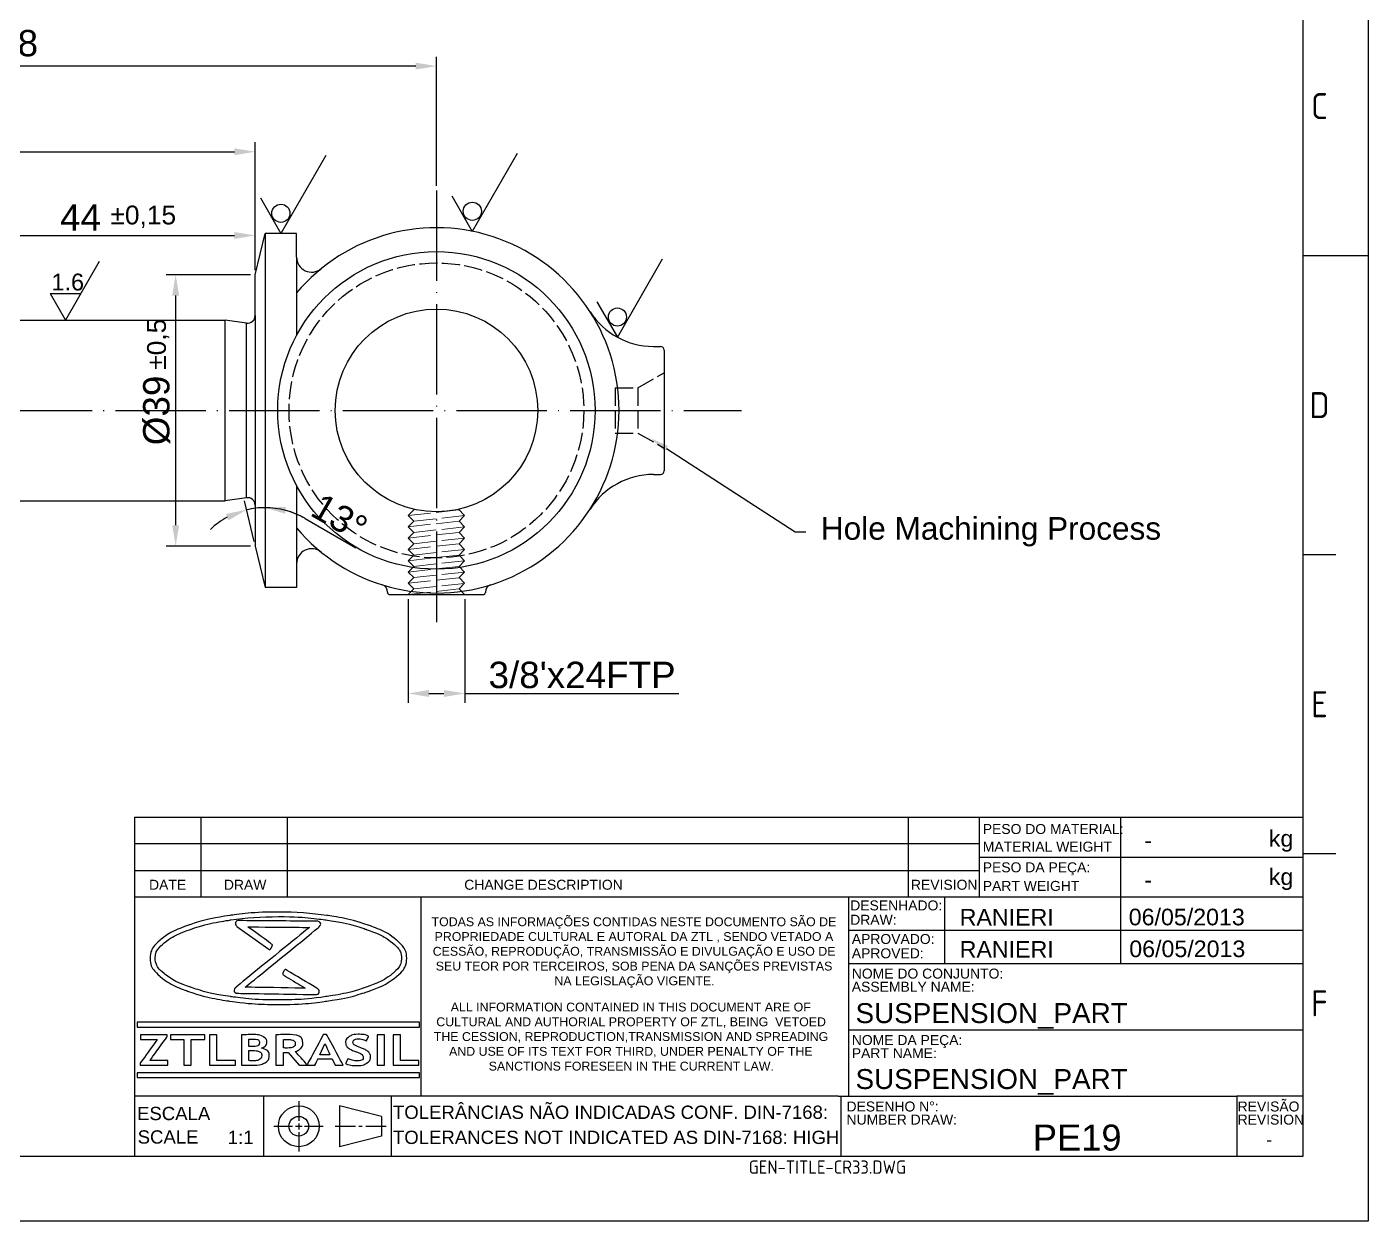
# Model space of a CAD drawing. Header units: millimetres. Extents: x 5222 to 5585, y 1392 to 1648.
# Drawn here: x 5406.8 to 5585, y 1392.2 to 1550.7 of the extents above; entities that cross this region are included whole.
import ezdxf
from ezdxf import colors
from ezdxf.entities.mleader import LeaderData, LeaderLine
from ezdxf.enums import TextEntityAlignment as Align
from ezdxf.math import Vec2, Vec3

# ---------------------------------------------------------------- set-up
doc = ezdxf.new("R2010")
doc.units = ezdxf.units.MM
for name, pattern in [('ACAD_ISO02W100', [15, 12, -3]), ('ACAD_ISO04W100', [30, 24, -3, 0, -3]), ('ACAD_ISO05W100', [33, 24, -3, 0, -3, 0, -3])]:
    doc.linetypes.add(name, pattern=pattern)
for name, color, linetype, lineweight in [('AM_0', 7, 'Continuous', 30), ('AM_4', 1, 'ACAD_ISO04W100', 25), ('AM_5', 1, 'Continuous', 25), ('AM_8', 5, 'ACAD_ISO02W100', 25), ('AM_BOR', 2, 'ACAD_ISO05W100', 35)]:
    doc.layers.add(name, color=color, linetype=linetype, lineweight=lineweight)
doc.layers.add('Camada 1', color=7, linetype='Continuous')
doc.styles.add('ACISOTS', font='isocp.shx', dxfattribs={"height": 1})
doc.styles.get("Standard").update_dxf_attribs({"font": 'arial.ttf'})
doc.dimstyles.new('ISO-25', dxfattribs={"dimtxt": 3.5, "dimasz": 2.75, "dimexe": 1.25, "dimexo": 0.625, "dimtad": 1, "dimtxsty": 'Standard', "dimcen": 2.5, "dimadec": 0, "dimazin": 0, "dimtfac": 1, "dimtmove": 0, "dimatfit": 3, "dimfxl": 1, "dimarcsym": 0})

# ---------------------------------------------------------------- blocks, each defined once
blk = doc.blocks.new('A3 ZTL')
for p, q in [((401.17, 9.78), (401.17, 280.82)), ((19.57, 9.78), (401.17, 9.78))]:
    blk.add_line(p, q)
at = {"layer": 'AM_BOR', "color": 135, "linetype": 'Continuous', "lineweight": 25}
for p, q in [((410.96, 290.61), (410.96, 0)), ((410.96, 0), (0, 0))]:
    blk.add_line(p, q, dxfattribs=at)
at = {"layer": 'AM_BOR', "color": 135, "lineweight": 25}
for p, q in [((401.17, 145.3), (410.96, 145.3)), ((406.07, 100.29), (401.17, 100.29)), ((406.07, 55.28), (401.17, 55.28))]:
    blk.add_line(p, q, dxfattribs=at)
at = {"layer": 'AM_BOR', "color": 135, "lineweight": 25, "style": 'ACISOTS'}
for s, p in [('C', (403.62, 167.81)), ('D', (403.62, 122.8)), ('E', (403.62, 77.79)), ('F', (403.62, 32.78))]:
    blk.add_text(s, height=3.91, dxfattribs=at).set_placement(p, align=Align.MIDDLE)
blk = doc.blocks.new('*D168')
at = {"layer": 'AM_5', "color": 0, "lineweight": -2, "ltscale": 0.25, "transparency": 16777216}
for p, q in [((5390.72, 1523.62), (5390.72, 1524.25)), ((5437.12, 1518.4), (5437.12, 1524.25)), ((5393.47, 1523), (5434.37, 1523))]:
    blk.add_line(p, q, dxfattribs=at)
at = {"layer": 'AM_5', "color": 0, "ltscale": 0.25, "transparency": 16777216}
for points in [[(5393.47, 1523.45), (5393.47, 1522.54), (5390.72, 1523)], [(5434.37, 1523.45), (5434.37, 1522.54), (5437.12, 1523)]]:
    blk.add_solid(points, dxfattribs=at)
at = {"layer": 'Defpoints', "color": 0, "ltscale": 0.25, "transparency": 16777216}
for p in [(5390.72, 1523), (5437.12, 1523), (5437.12, 1517.77)]:
    blk.add_point(p, dxfattribs=at)
at = {"layer": 'AM_5', "color": 0, "ltscale": 0.25, "transparency": 16777216, "insert": (5413.92, 1525.37), "char_height": 3.5, "attachment_point": 5}
blk.add_mtext('44', dxfattribs=at)
blk = doc.blocks.new('*D169')
at = {"layer": 'AM_5', "color": 0, "lineweight": -2, "ltscale": 0.25, "transparency": 16777216}
for p, q in [((5340.42, 1523.62), (5340.42, 1535.36)), ((5343.17, 1534.11), (5434.37, 1534.11)), ((5437.12, 1523.62), (5437.12, 1535.36))]:
    blk.add_line(p, q, dxfattribs=at)
at = {"layer": 'AM_5', "color": 0, "ltscale": 0.25, "transparency": 16777216}
for points in [[(5343.17, 1534.57), (5343.17, 1533.65), (5340.42, 1534.11)], [(5434.37, 1534.57), (5434.37, 1533.65), (5437.12, 1534.11)]]:
    blk.add_solid(points, dxfattribs=at)
at = {"layer": 'Defpoints', "color": 0, "ltscale": 0.25, "transparency": 16777216}
for p in [(5437.12, 1534.11), (5340.42, 1523), (5437.12, 1523)]:
    blk.add_point(p, dxfattribs=at)
at = {"layer": 'AM_5', "color": 0, "ltscale": 0.25, "transparency": 16777216, "insert": (5388.77, 1537.03), "char_height": 3.5, "attachment_point": 5}
blk.add_mtext('(96,5)', dxfattribs=at)
blk = doc.blocks.new('*D170')
at = {"layer": 'AM_5', "color": 0, "lineweight": -2, "ltscale": 0.25, "transparency": 16777216}
for p, q in [((5436.5, 1517.77), (5425.31, 1517.77)), ((5426.56, 1515.02), (5426.56, 1484.52)), ((5436.5, 1481.77), (5425.31, 1481.77))]:
    blk.add_line(p, q, dxfattribs=at)
at = {"layer": 'AM_5', "color": 0, "ltscale": 0.25, "transparency": 16777216}
for points in [[(5426.1, 1515.02), (5427.02, 1515.02), (5426.56, 1517.77)], [(5426.1, 1484.52), (5427.02, 1484.52), (5426.56, 1481.77)]]:
    blk.add_solid(points, dxfattribs=at)
at = {"layer": 'Defpoints', "color": 0, "ltscale": 0.25, "transparency": 16777216}
for p in [(5437.12, 1517.77), (5426.56, 1481.77), (5437.12, 1481.77)]:
    blk.add_point(p, dxfattribs=at)
at = {"layer": 'AM_5', "color": 0, "ltscale": 0.25, "transparency": 16777216, "insert": (5424.05, 1499.77), "char_height": 3.5, "attachment_point": 5, "rotation": 90}
blk.add_mtext('%%c39', dxfattribs=at)
blk = doc.blocks.new('*D175')
at = {"layer": 'AM_5', "color": 0, "lineweight": -2, "ltscale": 0.25, "transparency": 16777216}
for p, q in [((5457.45, 1474.7), (5457.45, 1460.95)), ((5464.95, 1474.7), (5464.95, 1460.95)), ((5460.2, 1462.2), (5462.2, 1462.2)), ((5464.95, 1462.2), (5493.38, 1462.2))]:
    blk.add_line(p, q, dxfattribs=at)
at = {"layer": 'AM_5', "color": 0, "ltscale": 0.25, "transparency": 16777216}
for points in [[(5460.2, 1462.66), (5460.2, 1461.74), (5457.45, 1462.2)], [(5462.2, 1462.66), (5462.2, 1461.74), (5464.95, 1462.2)]]:
    blk.add_solid(points, dxfattribs=at)
at = {"layer": 'Defpoints', "color": 0, "ltscale": 0.25, "transparency": 16777216}
for p in [(5457.45, 1475.32), (5464.95, 1475.32), (5464.95, 1462.2)]:
    blk.add_point(p, dxfattribs=at)
at = {"layer": 'AM_5', "color": 0, "ltscale": 0.25, "transparency": 16777216, "insert": (5480.54, 1464.64), "char_height": 3.5, "attachment_point": 5}
blk.add_mtext("3/8'x24FTP", dxfattribs=at)
blk = doc.blocks.new('*D176')
at = {"layer": 'AM_5', "color": 0, "lineweight": -2, "ltscale": 0.25, "transparency": 16777216}
for p, q in [((5436.98, 1482.38), (5435.69, 1487.79)), ((5443.74, 1485.44), (5450.48, 1481.53))]:
    blk.add_line(p, q, dxfattribs=at)
for start, end in [(90, 103.4), (59.9083, 90), (60.1687, 75.0844), (118.3156, 133.2313)]:
    blk.add_arc((5438.43, 1476.27), 10.59, start, end, dxfattribs=at)
at = {"layer": 'AM_5', "color": 0, "ltscale": 0.25, "transparency": 16777216}
for points in [[(5433.24, 1486.03), (5433.57, 1485.17), (5435.98, 1486.58)], [(5441.1, 1486.05), (5441.22, 1486.96), (5438.43, 1486.87)]]:
    blk.add_solid(points, dxfattribs=at)
at = {"layer": 'Defpoints', "color": 0, "ltscale": 0.25, "transparency": 16777216}
for p in [(5438.43, 1523.27), (5436.79, 1486.74), (5437.12, 1481.77), (5438.43, 1476.27), (5438.43, 1476.27)]:
    blk.add_point(p, dxfattribs=at)
at = {"layer": 'AM_5', "color": 0, "ltscale": 0.25, "transparency": 16777216, "insert": (5448.32, 1485.57), "char_height": 3.5, "attachment_point": 5, "rotation": 329.9083}
blk.add_mtext('13°', dxfattribs=at)
blk = doc.blocks.new('*D180')
at = {"layer": 'AM_5', "color": 0, "lineweight": -2, "ltscale": 0.25, "transparency": 16777216}
for p, q in [((5340.42, 1534.74), (5340.42, 1546.72)), ((5461.2, 1529.6), (5461.2, 1546.72)), ((5458.45, 1545.47), (5343.17, 1545.47))]:
    blk.add_line(p, q, dxfattribs=at)
at = {"layer": 'AM_5', "color": 0, "ltscale": 0.25, "transparency": 16777216}
for points in [[(5343.17, 1545.93), (5343.17, 1545.02), (5340.42, 1545.47)], [(5458.45, 1545.93), (5458.45, 1545.02), (5461.2, 1545.47)]]:
    blk.add_solid(points, dxfattribs=at)
at = {"layer": 'Defpoints', "color": 0, "ltscale": 0.25, "transparency": 16777216}
for p in [(5340.42, 1545.47), (5340.42, 1534.11), (5461.2, 1528.98)]:
    blk.add_point(p, dxfattribs=at)
at = {"layer": 'AM_5', "color": 0, "ltscale": 0.25, "transparency": 16777216, "insert": (5400.81, 1548.2), "char_height": 3.5, "attachment_point": 5}
blk.add_mtext('120,78', dxfattribs=at)

msp = doc.modelspace()

# ---------------------------------------------------------------- linework, layer by layer
at = {"linetype": 'Continuous'}
msp.add_line((5421.072, 1445.771), (5576.32, 1445.771), dxfattribs=at)
at = {"layer": 'AM_0', "ltscale": 5}
for p, q in [((5437.12, 1517.772), (5438.431, 1523.272)), ((5438.431, 1523.272), (5438.431, 1476.272)), ((5442.62, 1523.272), (5438.431, 1523.272)), ((5442.62, 1520.127), (5442.62, 1523.272)), ((5442.62, 1520.127), (5442.62, 1509.728)), ((5437.12, 1512.354), (5437.12, 1517.772)), ((5390.72, 1511.772), (5433.12, 1511.772)), ((5433.12, 1487.772), (5433.12, 1511.772)), ((5435.979, 1511.364), (5433.12, 1511.772)), ((5435.979, 1488.181), (5435.979, 1511.364)), ((5437.12, 1512.354), (5437.12, 1487.191)), ((5490.019, 1508.272), (5490.945, 1508.272)), ((5491.445, 1507.772), (5491.445, 1491.772)), ((5490.019, 1491.272), (5490.945, 1491.272)), ((5442.62, 1489.816), (5442.62, 1479.417)), ((5390.72, 1487.772), (5433.12, 1487.772)), ((5435.979, 1488.181), (5433.12, 1487.772)), ((5437.12, 1487.191), (5437.12, 1481.772)), ((5437.12, 1481.772), (5438.431, 1476.272)), ((5442.62, 1479.417), (5442.62, 1476.272)), ((5442.62, 1476.272), (5438.431, 1476.272)), ((5454.695, 1475.662), (5454.695, 1475.622)), ((5454.995, 1475.322), (5467.395, 1475.322)), ((5467.695, 1475.662), (5467.695, 1475.622))]:
    msp.add_line(p, q, dxfattribs=at)
for radius in [21.075, 13.45]:
    msp.add_circle((5461.195, 1499.772), radius, dxfattribs=at)
for centre, radius, start, end in [((5461.195, 1499.772), 24.25, 220.0058, 139.9942), ((5444.62, 1520.127), 2, 180, 309.1556), ((5490.019, 1518.272), 10, 212.69358, 270), ((5436.12, 1512.354), 1, 261.8699, 0), ((5490.945, 1507.772), 0.5, 0, 90), ((5490.019, 1481.272), 10, 90, 147.30642), ((5490.945, 1491.772), 0.5, 270, 0), ((5436.12, 1487.191), 1, 0, 98.1301), ((5444.62, 1479.417), 2, 50.8444, 180), ((5453.695, 1475.662), 1, 0, 72.72071), ((5454.995, 1475.622), 0.3, 180, 270), ((5467.395, 1475.622), 0.3, 270, 0), ((5468.695, 1475.662), 1, 107.27929, 180)]:
    msp.add_arc(centre, radius, start, end, dxfattribs=at)
at = {"layer": 'AM_4', "ltscale": 0.5}
for p, q in [((5461.195, 1528.979), (5461.195, 1470.565)), ((5327.95, 1499.772), (5501.718, 1499.772))]:
    msp.add_line(p, q, dxfattribs=at)
at = {"layer": 'AM_5'}
for p, q in [((5446.501, 1533.622), (5440.526, 1523.272)), ((5471.931, 1533.893), (5465.956, 1523.543)), ((5437.809, 1527.977), (5440.526, 1523.272)), ((5463.24, 1528.248), (5465.956, 1523.543)), ((5491.2, 1519.847), (5485.224, 1509.497)), ((5416.402, 1519.535), (5411.92, 1511.772)), ((5409.883, 1515.301), (5413.958, 1515.301)), ((5409.883, 1515.301), (5411.92, 1511.772)), ((5482.508, 1514.201), (5485.224, 1509.497))]:
    msp.add_line(p, q, dxfattribs=at)
for centre in [(5440.536, 1525.938), (5465.966, 1526.209), (5485.235, 1512.163)]:
    msp.add_circle(centre, 1.205, dxfattribs=at)
at = {"layer": 'AM_8', "ltscale": 0.2}
for p, q in [((5487.945, 1502.772), (5491.445, 1504.772)), ((5484.945, 1502.772), (5487.945, 1502.772)), ((5484.945, 1502.772), (5484.945, 1496.772)), ((5487.945, 1502.772), (5487.945, 1496.772)), ((5484.945, 1496.772), (5487.945, 1496.772)), ((5487.945, 1496.772), (5491.445, 1494.772))]:
    msp.add_line(p, q, dxfattribs=at)
at = {"layer": 'AM_8', "lineweight": 18, "ltscale": 0.25}
for p, q in [((5457.445, 1485.822), (5458.268, 1486.645)), ((5457.445, 1485.822), (5464.195, 1486.572)), ((5464.945, 1485.822), (5464.123, 1486.645)), ((5458.195, 1485.072), (5457.445, 1485.822)), ((5457.445, 1484.322), (5458.195, 1485.072)), ((5457.445, 1484.322), (5464.195, 1485.072)), ((5458.195, 1483.572), (5457.445, 1484.322)), ((5458.195, 1485.072), (5464.945, 1485.822)), ((5458.195, 1483.572), (5464.945, 1484.322)), ((5464.195, 1485.072), (5464.945, 1485.822)), ((5464.945, 1484.322), (5464.195, 1485.072)), ((5464.195, 1483.572), (5464.945, 1484.322)), ((5457.445, 1482.822), (5458.195, 1483.572)), ((5457.445, 1482.822), (5464.195, 1483.572)), ((5458.195, 1482.072), (5457.445, 1482.822)), ((5458.195, 1482.072), (5464.945, 1482.822)), ((5464.945, 1482.822), (5464.195, 1483.572)), ((5464.195, 1482.072), (5464.945, 1482.822)), ((5457.445, 1481.322), (5458.195, 1482.072)), ((5457.445, 1481.322), (5464.195, 1482.072)), ((5458.195, 1480.572), (5457.445, 1481.322)), ((5457.445, 1479.822), (5458.195, 1480.572)), ((5457.445, 1479.822), (5464.195, 1480.572)), ((5458.195, 1480.572), (5464.945, 1481.322)), ((5464.945, 1481.322), (5464.195, 1482.072)), ((5464.195, 1480.572), (5464.945, 1481.322)), ((5464.945, 1479.822), (5464.195, 1480.572)), ((5458.195, 1479.072), (5457.445, 1479.822)), ((5457.445, 1478.322), (5458.195, 1479.072)), ((5457.445, 1478.322), (5464.195, 1479.072)), ((5458.195, 1479.072), (5464.945, 1479.822)), ((5464.195, 1479.072), (5464.945, 1479.822)), ((5464.945, 1478.322), (5464.195, 1479.072)), ((5458.195, 1477.572), (5457.445, 1478.322)), ((5457.445, 1476.822), (5458.195, 1477.572)), ((5457.445, 1476.822), (5464.195, 1477.572)), ((5458.195, 1477.572), (5464.945, 1478.322)), ((5464.195, 1477.572), (5464.945, 1478.322)), ((5464.945, 1476.822), (5464.195, 1477.572)), ((5458.195, 1476.072), (5457.445, 1476.822)), ((5457.445, 1475.322), (5458.195, 1476.072)), ((5457.445, 1475.322), (5464.195, 1476.072)), ((5458.195, 1476.072), (5464.945, 1476.822)), ((5464.195, 1476.072), (5464.945, 1476.822)), ((5464.945, 1475.322), (5464.195, 1476.072))]:
    msp.add_line(p, q, dxfattribs=at)
at = {"layer": 'AM_8', "color": 0, "linetype": 'Continuous'}
for p, q in [((5421.072, 1445.771), (5421.072, 1400.785)), ((5429.893, 1445.771), (5429.893, 1435.186)), ((5441.36, 1445.771), (5441.36, 1435.186)), ((5523.872, 1445.771), (5523.872, 1435.186)), ((5533.316, 1435.186), (5533.316, 1445.771)), ((5552.062, 1445.771), (5552.062, 1440.479)), ((5576.32, 1400.785), (5576.32, 1445.771)), ((5533.316, 1442.243), (5421.072, 1442.243)), ((5533.316, 1440.479), (5576.32, 1440.479)), ((5552.062, 1440.479), (5552.062, 1435.186)), ((5421.072, 1438.715), (5533.316, 1438.715)), ((5421.072, 1435.186), (5514.574, 1435.186)), ((5459.132, 1435.186), (5459.132, 1408.724)), ((5514.574, 1435.186), (5576.32, 1435.186)), ((5515.92, 1435.186), (5515.92, 1418.427)), ((5528.693, 1435.186), (5528.693, 1426.366)), ((5552.062, 1435.186), (5552.062, 1426.366)), ((5515.92, 1430.776), (5576.32, 1430.776)), ((5515.92, 1426.366), (5576.32, 1426.366)), ((5515.92, 1418.427), (5515.92, 1408.724)), ((5515.92, 1417.545), (5576.32, 1417.545)), ((5421.458, 1411.204), (5450.355, 1411.204)), ((5514.574, 1408.724), (5421.072, 1408.724)), ((5460.203, 1408.724), (5421.072, 1408.724)), ((5438.215, 1408.724), (5438.215, 1400.785)), ((5442.915, 1408.087), (5442.915, 1405.47)), ((5453.881, 1406.063), (5448.332, 1407.47)), ((5448.332, 1407.47), (5448.332, 1402.039)), ((5455.201, 1408.724), (5455.201, 1400.785)), ((5514.574, 1408.724), (5567.499, 1408.724)), ((5514.941, 1400.785), (5514.941, 1408.724)), ((5576.32, 1408.724), (5567.499, 1408.724)), ((5567.499, 1408.724), (5567.499, 1400.785)), ((5453.881, 1406.063), (5453.881, 1403.446)), ((5439.598, 1404.754), (5442.089, 1404.754)), ((5442.466, 1404.754), (5443.343, 1404.754)), ((5442.915, 1405.106), (5442.915, 1404.324)), ((5442.915, 1403.973), (5442.915, 1401.421)), ((5443.68, 1404.754), (5446.154, 1404.754)), ((5447.727, 1404.754), (5450.455, 1404.754)), ((5450.876, 1404.754), (5451.315, 1404.754)), ((5451.823, 1404.754), (5454.525, 1404.754)), ((5453.881, 1403.446), (5448.332, 1402.039)), ((5421.072, 1400.785), (5576.32, 1400.785))]:
    msp.add_line(p, q, dxfattribs=at)
at = {"layer": 'AM_8', "ltscale": 0.2}
msp.add_circle((5461.195, 1499.772), 19.58, dxfattribs=at)
at = {"layer": 'AM_8', "color": 0, "linetype": 'Continuous'}
for radius in [2.715, 1.309]:
    msp.add_circle((5442.915, 1404.754), radius, dxfattribs=at)
at = {"layer": 'Camada 1'}
for points, knots in [([(5440.206, 1433.181), (5442.482, 1433.181), (5444.657, 1433.022), (5446.643, 1432.733), (5446.643, 1432.733), (5448.708, 1432.434), (5450.571, 1431.994), (5452.132, 1431.449), (5452.132, 1431.449), (5453.736, 1430.889), (5455.03, 1430.214), (5455.914, 1429.458), (5455.914, 1429.458), (5456.775, 1428.722), (5457.251, 1427.908), (5457.251, 1427.048), (5457.251, 1427.048), (5457.251, 1426.187), (5456.775, 1425.373), (5455.914, 1424.637), (5455.914, 1424.637), (5455.03, 1423.882), (5453.736, 1423.206), (5452.132, 1422.646), (5452.132, 1422.646), (5450.571, 1422.101), (5448.708, 1421.662), (5446.643, 1421.362), (5446.643, 1421.362), (5444.657, 1421.073), (5442.482, 1420.914), (5440.206, 1420.914), (5440.206, 1420.914), (5437.931, 1420.914), (5435.756, 1421.073), (5433.769, 1421.362), (5433.769, 1421.362), (5431.704, 1421.662), (5429.842, 1422.101), (5428.28, 1422.646), (5428.28, 1422.646), (5426.677, 1423.206), (5425.383, 1423.882), (5424.498, 1424.637), (5424.498, 1424.637), (5423.637, 1425.373), (5423.162, 1426.187), (5423.162, 1427.048), (5423.162, 1427.048), (5423.162, 1427.908), (5423.637, 1428.722), (5424.498, 1429.458), (5424.498, 1429.458), (5425.383, 1430.214), (5426.677, 1430.889), (5428.28, 1431.449), (5428.28, 1431.449), (5429.842, 1431.994), (5431.704, 1432.434), (5433.769, 1432.733), (5433.769, 1432.733), (5435.756, 1433.022), (5437.931, 1433.181), (5440.206, 1433.181)], [0, 0, 0, 0, 0.0588235, 0.0588235, 0.0588235, 0.0882353, 0.1176471, 0.1176471, 0.1176471, 0.1470588, 0.1764706, 0.1764706, 0.1764706, 0.2058824, 0.2352941, 0.2352941, 0.2352941, 0.2647059, 0.2941176, 0.2941176, 0.2941176, 0.3235294, 0.3529412, 0.3529412, 0.3529412, 0.3823529, 0.4117647, 0.4117647, 0.4117647, 0.4411765, 0.4705882, 0.4705882, 0.4705882, 0.5, 0.5294118, 0.5294118, 0.5294118, 0.5588235, 0.5882353, 0.5882353, 0.5882353, 0.6176471, 0.6470588, 0.6470588, 0.6470588, 0.6764706, 0.7058824, 0.7058824, 0.7058824, 0.7352941, 0.7647059, 0.7647059, 0.7647059, 0.7941176, 0.8235294, 0.8235294, 0.8235294, 0.8529412, 0.8823529, 0.8823529, 0.8823529, 0.9411765, 1, 1, 1, 1]), ([(5440.206, 1432.576), (5437.97, 1432.576), (5435.837, 1432.42), (5433.892, 1432.139), (5433.892, 1432.139), (5431.87, 1431.846), (5430.051, 1431.418), (5428.529, 1430.886), (5428.529, 1430.886), (5427.048, 1430.369), (5425.855, 1429.759), (5425.042, 1429.088), (5425.042, 1429.088), (5424.27, 1428.451), (5423.844, 1427.762), (5423.844, 1427.048), (5423.844, 1427.048), (5423.844, 1426.334), (5424.27, 1425.644), (5425.042, 1425.007), (5425.042, 1425.007), (5425.855, 1424.336), (5427.048, 1423.726), (5428.529, 1423.209), (5428.529, 1423.209), (5430.051, 1422.678), (5431.87, 1422.249), (5433.892, 1421.956), (5433.892, 1421.956), (5435.837, 1421.675), (5437.97, 1421.519), (5440.206, 1421.519), (5440.206, 1421.519), (5442.442, 1421.519), (5444.575, 1421.675), (5446.521, 1421.956), (5446.521, 1421.956), (5448.542, 1422.249), (5450.362, 1422.678), (5451.884, 1423.209), (5451.884, 1423.209), (5453.365, 1423.726), (5454.558, 1424.336), (5455.371, 1425.007), (5455.371, 1425.007), (5456.142, 1425.644), (5456.569, 1426.334), (5456.569, 1427.048), (5456.569, 1427.048), (5456.569, 1427.762), (5456.142, 1428.451), (5455.371, 1429.088), (5455.371, 1429.088), (5454.558, 1429.759), (5453.365, 1430.369), (5451.884, 1430.886), (5451.884, 1430.886), (5450.362, 1431.418), (5448.542, 1431.846), (5446.521, 1432.139), (5446.521, 1432.139), (5444.575, 1432.42), (5442.442, 1432.576), (5440.206, 1432.576)], [0, 0, 0, 0, 0.0588235, 0.0588235, 0.0588235, 0.0882353, 0.1176471, 0.1176471, 0.1176471, 0.1470588, 0.1764706, 0.1764706, 0.1764706, 0.2058824, 0.2352941, 0.2352941, 0.2352941, 0.2647059, 0.2941176, 0.2941176, 0.2941176, 0.3235294, 0.3529412, 0.3529412, 0.3529412, 0.3823529, 0.4117647, 0.4117647, 0.4117647, 0.4411765, 0.4705882, 0.4705882, 0.4705882, 0.5, 0.5294118, 0.5294118, 0.5294118, 0.5588235, 0.5882353, 0.5882353, 0.5882353, 0.6176471, 0.6470588, 0.6470588, 0.6470588, 0.6764706, 0.7058824, 0.7058824, 0.7058824, 0.7352941, 0.7647059, 0.7647059, 0.7647059, 0.7941176, 0.8235294, 0.8235294, 0.8235294, 0.8529412, 0.8823529, 0.8823529, 0.8823529, 0.9411765, 1, 1, 1, 1]), ([(5438.789, 1428.354), (5438.789, 1428.354), (5434.705, 1431.28), (5434.705, 1431.28), (5434.705, 1431.28), (5434.401, 1431.498), (5434.524, 1432.051), (5434.883, 1432.048), (5434.883, 1432.048), (5434.883, 1432.048), (5445.429, 1431.963), (5445.429, 1431.963), (5445.429, 1431.963), (5445.775, 1431.96), (5445.904, 1431.438), (5445.621, 1431.208), (5445.621, 1431.208), (5445.621, 1431.208), (5435.803, 1423.209), (5435.803, 1423.209), (5435.803, 1423.209), (5435.803, 1423.209), (5443.76, 1423.081), (5443.76, 1423.081), (5443.76, 1423.081), (5443.76, 1423.081), (5441.084, 1424.693), (5441.084, 1424.693), (5441.084, 1424.693), (5440.908, 1424.799), (5440.732, 1424.905), (5440.885, 1425.273), (5440.885, 1425.273), (5441.039, 1425.641), (5441.215, 1425.535), (5441.391, 1425.429), (5441.391, 1425.429), (5441.391, 1425.429), (5445.403, 1423.012), (5445.403, 1423.012), (5445.403, 1423.012), (5445.732, 1422.814), (5445.615, 1422.225), (5445.246, 1422.231), (5445.246, 1422.231), (5445.246, 1422.231), (5434.7, 1422.4), (5434.7, 1422.4), (5434.7, 1422.4), (5434.354, 1422.406), (5434.228, 1422.926), (5434.51, 1423.156), (5434.51, 1423.156), (5434.51, 1423.156), (5444.318, 1431.146), (5444.318, 1431.146), (5444.318, 1431.146), (5444.318, 1431.146), (5436.143, 1431.212), (5436.143, 1431.212), (5436.143, 1431.212), (5436.143, 1431.212), (5439.141, 1429.063), (5439.141, 1429.063), (5439.141, 1429.063), (5439.308, 1428.944), (5439.475, 1428.824), (5439.299, 1428.469), (5439.299, 1428.469), (5439.123, 1428.114), (5438.956, 1428.234), (5438.789, 1428.354)], [0, 0, 0, 0, 0.0526316, 0.0526316, 0.0526316, 0.0789474, 0.1052632, 0.1052632, 0.1052632, 0.1315789, 0.1578947, 0.1578947, 0.1578947, 0.1842105, 0.2105263, 0.2105263, 0.2105263, 0.2368421, 0.2631579, 0.2631579, 0.2631579, 0.2894737, 0.3157895, 0.3157895, 0.3157895, 0.3421053, 0.3684211, 0.3684211, 0.3684211, 0.3947368, 0.4210526, 0.4210526, 0.4210526, 0.4473684, 0.4736842, 0.4736842, 0.4736842, 0.5, 0.5263158, 0.5263158, 0.5263158, 0.5526316, 0.5789474, 0.5789474, 0.5789474, 0.6052632, 0.6315789, 0.6315789, 0.6315789, 0.6578947, 0.6842105, 0.6842105, 0.6842105, 0.7105263, 0.7368421, 0.7368421, 0.7368421, 0.7631579, 0.7894737, 0.7894737, 0.7894737, 0.8157895, 0.8421053, 0.8421053, 0.8421053, 0.8684211, 0.8947368, 0.8947368, 0.8947368, 0.9473684, 1, 1, 1, 1]), ([(5421.531, 1418.547), (5421.531, 1418.547), (5458.881, 1418.547), (5458.881, 1418.547), (5458.881, 1418.547), (5458.881, 1418.547), (5458.954, 1418.547), (5458.954, 1418.547), (5458.954, 1418.547), (5458.954, 1418.547), (5458.954, 1418.474), (5458.954, 1418.474), (5458.954, 1418.474), (5458.954, 1418.474), (5458.954, 1417.988), (5458.954, 1417.988), (5458.954, 1417.988), (5458.954, 1417.988), (5458.954, 1417.915), (5458.954, 1417.915), (5458.954, 1417.915), (5458.954, 1417.915), (5458.881, 1417.915), (5458.881, 1417.915), (5458.881, 1417.915), (5458.881, 1417.915), (5421.531, 1417.915), (5421.531, 1417.915), (5421.531, 1417.915), (5421.531, 1417.915), (5421.458, 1417.915), (5421.458, 1417.915), (5421.458, 1417.915), (5421.458, 1417.915), (5421.458, 1417.988), (5421.458, 1417.988), (5421.458, 1417.988), (5421.458, 1417.988), (5421.458, 1418.474), (5421.458, 1418.474), (5421.458, 1418.474), (5421.458, 1418.474), (5421.458, 1418.547), (5421.458, 1418.547), (5421.458, 1418.547), (5421.458, 1418.547), (5421.531, 1418.547), (5421.531, 1418.547)], [0, 0, 0, 0, 0.0769231, 0.0769231, 0.0769231, 0.1153846, 0.1538462, 0.1538462, 0.1538462, 0.1923077, 0.2307692, 0.2307692, 0.2307692, 0.2692308, 0.3076923, 0.3076923, 0.3076923, 0.3461538, 0.3846154, 0.3846154, 0.3846154, 0.4230769, 0.4615385, 0.4615385, 0.4615385, 0.5, 0.5384615, 0.5384615, 0.5384615, 0.5769231, 0.6153846, 0.6153846, 0.6153846, 0.6538462, 0.6923077, 0.6923077, 0.6923077, 0.7307692, 0.7692308, 0.7692308, 0.7692308, 0.8076923, 0.8461538, 0.8461538, 0.8461538, 0.9230769, 1, 1, 1, 1]), ([(5421.83, 1412.863), (5421.83, 1412.863), (5421.83, 1413.094), (5421.83, 1413.094), (5421.83, 1413.094), (5421.83, 1413.094), (5424.115, 1416.253), (5424.115, 1416.253), (5424.115, 1416.253), (5424.115, 1416.253), (5421.868, 1416.253), (5421.868, 1416.253), (5421.868, 1416.253), (5421.868, 1416.253), (5421.868, 1416.888), (5421.868, 1416.888), (5421.868, 1416.888), (5421.868, 1416.888), (5425.439, 1416.888), (5425.439, 1416.888), (5425.439, 1416.888), (5425.439, 1416.888), (5425.439, 1416.658), (5425.439, 1416.658), (5425.439, 1416.658), (5425.439, 1416.658), (5423.147, 1413.498), (5423.147, 1413.498), (5423.147, 1413.498), (5423.147, 1413.498), (5425.521, 1413.498), (5425.521, 1413.498), (5425.521, 1413.498), (5425.521, 1413.498), (5425.521, 1412.863), (5425.521, 1412.863), (5425.521, 1412.863), (5425.521, 1412.863), (5421.83, 1412.863), (5421.83, 1412.863)], [0, 0, 0, 0, 0.0909091, 0.0909091, 0.0909091, 0.1363636, 0.1818182, 0.1818182, 0.1818182, 0.2272727, 0.2727273, 0.2727273, 0.2727273, 0.3181818, 0.3636364, 0.3636364, 0.3636364, 0.4090909, 0.4545455, 0.4545455, 0.4545455, 0.5, 0.5454545, 0.5454545, 0.5454545, 0.5909091, 0.6363636, 0.6363636, 0.6363636, 0.6818182, 0.7272727, 0.7272727, 0.7272727, 0.7727273, 0.8181818, 0.8181818, 0.8181818, 0.9090909, 1, 1, 1, 1]), ([(5428.61, 1416.253), (5428.61, 1416.253), (5428.61, 1412.863), (5428.61, 1412.863), (5428.61, 1412.863), (5428.61, 1412.863), (5427.637, 1412.863), (5427.637, 1412.863), (5427.637, 1412.863), (5427.637, 1412.863), (5427.637, 1416.253), (5427.637, 1416.253), (5427.637, 1416.253), (5427.637, 1416.253), (5425.895, 1416.253), (5425.895, 1416.253), (5425.895, 1416.253), (5425.895, 1416.253), (5425.895, 1416.888), (5425.895, 1416.888), (5425.895, 1416.888), (5425.895, 1416.888), (5430.43, 1416.888), (5430.43, 1416.888), (5430.43, 1416.888), (5430.43, 1416.888), (5430.43, 1416.253), (5430.43, 1416.253), (5430.43, 1416.253), (5430.43, 1416.253), (5428.61, 1416.253), (5428.61, 1416.253)], [0, 0, 0, 0, 0.1111111, 0.1111111, 0.1111111, 0.1666667, 0.2222222, 0.2222222, 0.2222222, 0.2777778, 0.3333333, 0.3333333, 0.3333333, 0.3888889, 0.4444444, 0.4444444, 0.4444444, 0.5, 0.5555556, 0.5555556, 0.5555556, 0.6111111, 0.6666667, 0.6666667, 0.6666667, 0.7222222, 0.7777778, 0.7777778, 0.7777778, 0.8888889, 1, 1, 1, 1]), ([(5431.066, 1412.863), (5431.066, 1412.863), (5431.066, 1416.888), (5431.066, 1416.888), (5431.066, 1416.888), (5431.066, 1416.888), (5432.038, 1416.888), (5432.038, 1416.888), (5432.038, 1416.888), (5432.038, 1416.888), (5432.038, 1413.498), (5432.038, 1413.498), (5432.038, 1413.498), (5432.038, 1413.498), (5434.514, 1413.498), (5434.514, 1413.498), (5434.514, 1413.498), (5434.514, 1413.498), (5434.514, 1412.863), (5434.514, 1412.863), (5434.514, 1412.863), (5434.514, 1412.863), (5431.066, 1412.863), (5431.066, 1412.863)], [0, 0, 0, 0, 0.1428571, 0.1428571, 0.1428571, 0.2142857, 0.2857143, 0.2857143, 0.2857143, 0.3571429, 0.4285714, 0.4285714, 0.4285714, 0.5, 0.5714286, 0.5714286, 0.5714286, 0.6428571, 0.7142857, 0.7142857, 0.7142857, 0.8571429, 1, 1, 1, 1]), ([(5436.974, 1412.863), (5436.974, 1412.863), (5435.298, 1412.863), (5435.298, 1412.863), (5435.298, 1412.863), (5435.298, 1412.863), (5435.298, 1416.886), (5435.298, 1416.886), (5435.298, 1416.886), (5436.037, 1416.911), (5436.554, 1416.924), (5436.85, 1416.924), (5436.85, 1416.924), (5437.419, 1416.924), (5437.864, 1416.835), (5438.184, 1416.656), (5438.184, 1416.656), (5438.504, 1416.478), (5438.664, 1416.223), (5438.664, 1415.891), (5438.664, 1415.891), (5438.664, 1415.573), (5438.434, 1415.32), (5437.976, 1415.135), (5437.976, 1415.135), (5438.656, 1414.961), (5438.997, 1414.602), (5438.997, 1414.058), (5438.997, 1414.058), (5438.997, 1413.692), (5438.808, 1413.401), (5438.433, 1413.186), (5438.433, 1413.186), (5438.056, 1412.971), (5437.57, 1412.863), (5436.974, 1412.863)], [0, 0, 0, 0, 0.1, 0.1, 0.1, 0.15, 0.2, 0.2, 0.2, 0.25, 0.3, 0.3, 0.3, 0.35, 0.4, 0.4, 0.4, 0.45, 0.5, 0.5, 0.5, 0.55, 0.6, 0.6, 0.6, 0.65, 0.7, 0.7, 0.7, 0.75, 0.8, 0.8, 0.8, 0.9, 1, 1, 1, 1]), ([(5442.945, 1412.863), (5442.945, 1412.863), (5441.483, 1414.525), (5441.483, 1414.525), (5441.483, 1414.525), (5441.336, 1414.527), (5441.131, 1414.533), (5440.865, 1414.545), (5440.865, 1414.545), (5440.865, 1414.545), (5440.865, 1412.863), (5440.865, 1412.863), (5440.865, 1412.863), (5440.865, 1412.863), (5439.856, 1412.863), (5439.856, 1412.863), (5439.856, 1412.863), (5439.856, 1412.863), (5439.856, 1416.888), (5439.856, 1416.888), (5439.856, 1416.888), (5439.911, 1416.888), (5440.121, 1416.895), (5440.489, 1416.909), (5440.489, 1416.909), (5440.855, 1416.923), (5441.15, 1416.93), (5441.375, 1416.93), (5441.375, 1416.93), (5442.766, 1416.93), (5443.462, 1416.534), (5443.462, 1415.742), (5443.462, 1415.742), (5443.462, 1415.504), (5443.365, 1415.287), (5443.173, 1415.091), (5443.173, 1415.091), (5442.982, 1414.895), (5442.739, 1414.757), (5442.448, 1414.677), (5442.448, 1414.677), (5442.448, 1414.677), (5444.067, 1412.863), (5444.067, 1412.863), (5444.067, 1412.863), (5444.067, 1412.863), (5442.945, 1412.863), (5442.945, 1412.863)], [0, 0, 0, 0, 0.0769231, 0.0769231, 0.0769231, 0.1153846, 0.1538462, 0.1538462, 0.1538462, 0.1923077, 0.2307692, 0.2307692, 0.2307692, 0.2692308, 0.3076923, 0.3076923, 0.3076923, 0.3461538, 0.3846154, 0.3846154, 0.3846154, 0.4230769, 0.4615385, 0.4615385, 0.4615385, 0.5, 0.5384615, 0.5384615, 0.5384615, 0.5769231, 0.6153846, 0.6153846, 0.6153846, 0.6538462, 0.6923077, 0.6923077, 0.6923077, 0.7307692, 0.7692308, 0.7692308, 0.7692308, 0.8076923, 0.8461538, 0.8461538, 0.8461538, 0.9230769, 1, 1, 1, 1]), ([(5447.731, 1412.863), (5447.731, 1412.863), (5447.332, 1413.679), (5447.332, 1413.679), (5447.332, 1413.679), (5447.332, 1413.679), (5445.454, 1413.679), (5445.454, 1413.679), (5445.454, 1413.679), (5445.454, 1413.679), (5445.072, 1412.863), (5445.072, 1412.863), (5445.072, 1412.863), (5445.072, 1412.863), (5443.993, 1412.863), (5443.993, 1412.863), (5443.993, 1412.863), (5443.993, 1412.863), (5446.176, 1416.944), (5446.176, 1416.944), (5446.176, 1416.944), (5446.176, 1416.944), (5446.603, 1416.944), (5446.603, 1416.944), (5446.603, 1416.944), (5446.603, 1416.944), (5448.805, 1412.863), (5448.805, 1412.863), (5448.805, 1412.863), (5448.805, 1412.863), (5447.731, 1412.863), (5447.731, 1412.863)], [0, 0, 0, 0, 0.1111111, 0.1111111, 0.1111111, 0.1666667, 0.2222222, 0.2222222, 0.2222222, 0.2777778, 0.3333333, 0.3333333, 0.3333333, 0.3888889, 0.4444444, 0.4444444, 0.4444444, 0.5, 0.5555556, 0.5555556, 0.5555556, 0.6111111, 0.6666667, 0.6666667, 0.6666667, 0.7222222, 0.7777778, 0.7777778, 0.7777778, 0.8888889, 1, 1, 1, 1]), ([(5449.122, 1413.085), (5449.122, 1413.085), (5449.482, 1413.726), (5449.482, 1413.726), (5449.482, 1413.726), (5449.865, 1413.528), (5450.243, 1413.429), (5450.614, 1413.429), (5450.614, 1413.429), (5451.186, 1413.429), (5451.471, 1413.576), (5451.471, 1413.868), (5451.471, 1413.868), (5451.471, 1414.006), (5451.403, 1414.137), (5451.269, 1414.261), (5451.269, 1414.261), (5451.135, 1414.386), (5450.857, 1414.526), (5450.437, 1414.681), (5450.437, 1414.681), (5450.017, 1414.835), (5449.734, 1414.963), (5449.588, 1415.062), (5449.588, 1415.062), (5449.443, 1415.163), (5449.33, 1415.281), (5449.251, 1415.419), (5449.251, 1415.419), (5449.173, 1415.556), (5449.134, 1415.708), (5449.134, 1415.875), (5449.134, 1415.875), (5449.134, 1416.186), (5449.29, 1416.444), (5449.6, 1416.649), (5449.6, 1416.649), (5449.91, 1416.855), (5450.308, 1416.957), (5450.794, 1416.957), (5450.794, 1416.957), (5451.427, 1416.957), (5451.892, 1416.87), (5452.189, 1416.696), (5452.189, 1416.696), (5452.189, 1416.696), (5451.893, 1416.081), (5451.893, 1416.081), (5451.893, 1416.081), (5451.553, 1416.26), (5451.191, 1416.35), (5450.813, 1416.35), (5450.813, 1416.35), (5450.589, 1416.35), (5450.415, 1416.306), (5450.291, 1416.22), (5450.291, 1416.22), (5450.168, 1416.132), (5450.106, 1416.019), (5450.106, 1415.88), (5450.106, 1415.88), (5450.106, 1415.649), (5450.454, 1415.409), (5451.149, 1415.16), (5451.149, 1415.16), (5451.516, 1415.029), (5451.78, 1414.907), (5451.942, 1414.796), (5451.942, 1414.796), (5452.104, 1414.685), (5452.228, 1414.556), (5452.312, 1414.409), (5452.312, 1414.409), (5452.398, 1414.261), (5452.44, 1414.096), (5452.44, 1413.915), (5452.44, 1413.915), (5452.44, 1413.589), (5452.265, 1413.321), (5451.914, 1413.11), (5451.914, 1413.11), (5451.564, 1412.9), (5451.094, 1412.794), (5450.506, 1412.794), (5450.506, 1412.794), (5449.995, 1412.794), (5449.535, 1412.891), (5449.122, 1413.085)], [0, 0, 0, 0, 0.0434783, 0.0434783, 0.0434783, 0.0652174, 0.0869565, 0.0869565, 0.0869565, 0.1086957, 0.1304348, 0.1304348, 0.1304348, 0.1521739, 0.173913, 0.173913, 0.173913, 0.1956522, 0.2173913, 0.2173913, 0.2173913, 0.2391304, 0.2608696, 0.2608696, 0.2608696, 0.2826087, 0.3043478, 0.3043478, 0.3043478, 0.326087, 0.3478261, 0.3478261, 0.3478261, 0.3695652, 0.3913043, 0.3913043, 0.3913043, 0.4130435, 0.4347826, 0.4347826, 0.4347826, 0.4565217, 0.4782609, 0.4782609, 0.4782609, 0.5, 0.5217391, 0.5217391, 0.5217391, 0.5434783, 0.5652174, 0.5652174, 0.5652174, 0.5869565, 0.6086957, 0.6086957, 0.6086957, 0.6304348, 0.6521739, 0.6521739, 0.6521739, 0.673913, 0.6956522, 0.6956522, 0.6956522, 0.7173913, 0.7391304, 0.7391304, 0.7391304, 0.7608696, 0.7826087, 0.7826087, 0.7826087, 0.8043478, 0.826087, 0.826087, 0.826087, 0.8478261, 0.8695652, 0.8695652, 0.8695652, 0.8913043, 0.9130435, 0.9130435, 0.9130435, 0.9565217, 1, 1, 1, 1]), ([(5453.318, 1412.863), (5453.318, 1412.863), (5453.318, 1416.888), (5453.318, 1416.888), (5453.318, 1416.888), (5453.318, 1416.888), (5454.29, 1416.888), (5454.29, 1416.888), (5454.29, 1416.888), (5454.29, 1416.888), (5454.29, 1412.863), (5454.29, 1412.863), (5454.29, 1412.863), (5454.29, 1412.863), (5453.318, 1412.863), (5453.318, 1412.863)], [0, 0, 0, 0, 0.2, 0.2, 0.2, 0.3, 0.4, 0.4, 0.4, 0.5, 0.6, 0.6, 0.6, 0.8, 1, 1, 1, 1]), ([(5455.43, 1412.863), (5455.43, 1412.863), (5455.43, 1416.888), (5455.43, 1416.888), (5455.43, 1416.888), (5455.43, 1416.888), (5456.403, 1416.888), (5456.403, 1416.888), (5456.403, 1416.888), (5456.403, 1416.888), (5456.403, 1413.498), (5456.403, 1413.498), (5456.403, 1413.498), (5456.403, 1413.498), (5458.879, 1413.498), (5458.879, 1413.498), (5458.879, 1413.498), (5458.879, 1413.498), (5458.879, 1412.863), (5458.879, 1412.863), (5458.879, 1412.863), (5458.879, 1412.863), (5455.43, 1412.863), (5455.43, 1412.863)], [0, 0, 0, 0, 0.1428571, 0.1428571, 0.1428571, 0.2142857, 0.2857143, 0.2857143, 0.2857143, 0.3571429, 0.4285714, 0.4285714, 0.4285714, 0.5, 0.5714286, 0.5714286, 0.5714286, 0.6428571, 0.7142857, 0.7142857, 0.7142857, 0.8571429, 1, 1, 1, 1]), ([(5436.271, 1416.314), (5436.271, 1416.314), (5436.271, 1415.349), (5436.271, 1415.349), (5436.271, 1415.349), (5436.42, 1415.343), (5436.577, 1415.339), (5436.742, 1415.339), (5436.742, 1415.339), (5437.375, 1415.339), (5437.691, 1415.513), (5437.691, 1415.863), (5437.691, 1415.863), (5437.691, 1416.173), (5437.404, 1416.328), (5436.828, 1416.328), (5436.828, 1416.328), (5436.676, 1416.328), (5436.49, 1416.323), (5436.271, 1416.314)], [0, 0, 0, 0, 0.1666667, 0.1666667, 0.1666667, 0.25, 0.3333333, 0.3333333, 0.3333333, 0.4166667, 0.5, 0.5, 0.5, 0.5833333, 0.6666667, 0.6666667, 0.6666667, 0.8333333, 1, 1, 1, 1]), ([(5436.271, 1414.792), (5436.271, 1414.792), (5436.271, 1413.462), (5436.271, 1413.462), (5436.271, 1413.462), (5436.467, 1413.449), (5436.627, 1413.442), (5436.749, 1413.442), (5436.749, 1413.442), (5437.183, 1413.442), (5437.498, 1413.497), (5437.694, 1413.605), (5437.694, 1413.605), (5437.889, 1413.713), (5437.987, 1413.893), (5437.987, 1414.143), (5437.987, 1414.143), (5437.987, 1414.372), (5437.897, 1414.539), (5437.714, 1414.643), (5437.714, 1414.643), (5437.532, 1414.748), (5437.214, 1414.8), (5436.761, 1414.8), (5436.761, 1414.8), (5436.666, 1414.8), (5436.503, 1414.798), (5436.271, 1414.792)], [0, 0, 0, 0, 0.125, 0.125, 0.125, 0.1875, 0.25, 0.25, 0.25, 0.3125, 0.375, 0.375, 0.375, 0.4375, 0.5, 0.5, 0.5, 0.5625, 0.625, 0.625, 0.625, 0.6875, 0.75, 0.75, 0.75, 0.875, 1, 1, 1, 1]), ([(5440.865, 1416.268), (5440.865, 1416.268), (5440.865, 1415.15), (5440.865, 1415.15), (5440.865, 1415.15), (5441.045, 1415.138), (5441.183, 1415.133), (5441.278, 1415.133), (5441.278, 1415.133), (5441.684, 1415.133), (5441.981, 1415.175), (5442.169, 1415.259), (5442.169, 1415.259), (5442.358, 1415.344), (5442.452, 1415.507), (5442.452, 1415.751), (5442.452, 1415.751), (5442.452, 1415.949), (5442.351, 1416.087), (5442.148, 1416.165), (5442.148, 1416.165), (5441.947, 1416.244), (5441.629, 1416.283), (5441.195, 1416.283), (5441.195, 1416.283), (5441.09, 1416.283), (5440.98, 1416.279), (5440.865, 1416.268)], [0, 0, 0, 0, 0.125, 0.125, 0.125, 0.1875, 0.25, 0.25, 0.25, 0.3125, 0.375, 0.375, 0.375, 0.4375, 0.5, 0.5, 0.5, 0.5625, 0.625, 0.625, 0.625, 0.6875, 0.75, 0.75, 0.75, 0.875, 1, 1, 1, 1]), ([(5446.39, 1415.712), (5446.39, 1415.712), (5445.731, 1414.226), (5445.731, 1414.226), (5445.731, 1414.226), (5445.731, 1414.226), (5447.047, 1414.226), (5447.047, 1414.226), (5447.047, 1414.226), (5447.047, 1414.226), (5446.39, 1415.712), (5446.39, 1415.712)], [0, 0, 0, 0, 0.25, 0.25, 0.25, 0.375, 0.5, 0.5, 0.5, 0.75, 1, 1, 1, 1]), ([(5421.531, 1411.836), (5421.531, 1411.836), (5458.881, 1411.836), (5458.881, 1411.836), (5458.881, 1411.836), (5458.881, 1411.836), (5458.954, 1411.836), (5458.954, 1411.836), (5458.954, 1411.836), (5458.954, 1411.836), (5458.954, 1411.763), (5458.954, 1411.763), (5458.954, 1411.763), (5458.954, 1411.763), (5458.954, 1411.277), (5458.954, 1411.277), (5458.954, 1411.277), (5458.954, 1411.277), (5458.954, 1411.204), (5458.954, 1411.204), (5458.954, 1411.204), (5458.954, 1411.204), (5458.881, 1411.204), (5458.881, 1411.204), (5458.881, 1411.204), (5458.881, 1411.204), (5421.531, 1411.204), (5421.531, 1411.204), (5421.531, 1411.204), (5421.531, 1411.204), (5421.458, 1411.204), (5421.458, 1411.204), (5421.458, 1411.204), (5421.458, 1411.204), (5421.458, 1411.277), (5421.458, 1411.277), (5421.458, 1411.277), (5421.458, 1411.277), (5421.458, 1411.763), (5421.458, 1411.763), (5421.458, 1411.763), (5421.458, 1411.763), (5421.458, 1411.836), (5421.458, 1411.836), (5421.458, 1411.836), (5421.458, 1411.836), (5421.531, 1411.836), (5421.531, 1411.836)], [0, 0, 0, 0, 0.0769231, 0.0769231, 0.0769231, 0.1153846, 0.1538462, 0.1538462, 0.1538462, 0.1923077, 0.2307692, 0.2307692, 0.2307692, 0.2692308, 0.3076923, 0.3076923, 0.3076923, 0.3461538, 0.3846154, 0.3846154, 0.3846154, 0.4230769, 0.4615385, 0.4615385, 0.4615385, 0.5, 0.5384615, 0.5384615, 0.5384615, 0.5769231, 0.6153846, 0.6153846, 0.6153846, 0.6538462, 0.6923077, 0.6923077, 0.6923077, 0.7307692, 0.7692308, 0.7692308, 0.7692308, 0.8076923, 0.8461538, 0.8461538, 0.8461538, 0.9230769, 1, 1, 1, 1])]:
    msp.add_open_spline(points, degree=3, knots=knots, dxfattribs=at)

# ---------------------------------------------------------------- block references
at = {"linetype": 'ByBlock', "lineweight": 0, "xscale": 0.8820900000000002, "yscale": 0.8820900000000002, "zscale": 0.8820900000000002}
msp.add_blockref('A3 ZTL', (5222.448, 1392.154), dxfattribs=at)

# ---------------------------------------------------------------- texts
at = {"color": 0, "linetype": 'Continuous', "char_height": 1.17612, "attachment_point": 1}
for s, width, insert in [('\\pi0.21918;TODAS AS INFORMAÇÕES CONTIDAS NESTE DOCUMENTO SÃO DE \\P\\pi0.62633;PROPRIEDADE CULTURAL E AUTORAL DA ZTL , SENDO VETADO A \\P\\pi0.37522;CESSÃO, REPRODUÇÃO, TRANSMISSÃO E DIVULGAÇÃO E USO DE \\P\\pi0.78036;SEU TEOR POR TERCEIROS, SOB PENA DA SANÇÕES PREVISTAS \\P\\pi16.537;NA LEGISLAÇÃO VIGENTE.', 54.08098, (5460.326, 1432.484)), ('\\pi3.4221;ALL INFORMATION CONTAINED IN THIS DOCUMENT ARE OF \\P\\pi1.5039;CULTURAL AND AUTHORIAL PROPERTY OF ZTL, BEING  VETOED \\P\\pi1.1713;THE CESSION, REPRODUCTION,TRANSMISSION AND SPREADING \\P\\pi3.1999;AND USE OF ITS TEXT FOR THIRD, UNDER PENALTY OF THE \\P\\pi8.4671;SANCTIONS FORESEEN IN THE CURRENT LAW.', 54.60221, (5459.672, 1421.164))]:
    msp.add_mtext_dynamic_manual_height_columns(s, width=width, gutter_width=12.5, heights=[0], dxfattribs=dict(at, insert=insert))
at = {"layer": 'AM_5', "ltscale": 0.25, "insert": (5417.905, 1526.96), "char_height": 2.5, "attachment_point": 1}
msp.add_mtext_dynamic_manual_height_columns('%%P0,15', width=15.23302, gutter_width=12.5, heights=[0], dxfattribs=at)
at = {"layer": 'AM_5', "insert": (5410.054, 1517.933), "char_height": 2.2356, "attachment_point": 1}
msp.add_mtext_dynamic_manual_height_columns('1.6', width=18.23779, gutter_width=12.5, heights=[0], dxfattribs=at)
at = {"layer": 'AM_5', "ltscale": 0.25, "insert": (5422.765, 1505.171), "char_height": 2.5, "attachment_point": 1, "rotation": 90}
msp.add_mtext_dynamic_manual_height_columns('%%P0,5', width=15.23302, gutter_width=12.5, heights=[0], dxfattribs=at)
at = {"layer": 'AM_8', "color": 0, "linetype": 'Continuous'}
for s, height, p in [('PESO DO MATERIAL:', 1.32313, (5533.76, 1443.547)), ('kg', 2.2052, (5571.762, 1441.855)), ('MATERIAL WEIGHT', 1.32313, (5533.76, 1441.203)), ('PESO DA PEÇA:', 1.32313, (5533.76, 1438.462)), ('kg', 2.2052, (5571.762, 1436.768)), ('DATE', 1.3231, (5423.026, 1436.148)), ('DRAW', 1.3231, (5432.966, 1436.148)), ('CHANGE DESCRIPTION', 1.32313, (5464.892, 1436.148)), ('REVISION', 1.3231, (5524.222, 1436.148)), ('PART WEIGHT', 1.32313, (5533.76, 1435.993)), ('DESENHADO:', 1.3231, (5516.155, 1433.405)), ('DRAW:', 1.3231, (5516.155, 1431.502)), ('APROVADO:', 1.3231, (5516.364, 1428.949)), ('APROVED:', 1.3231, (5516.364, 1427.046)), ('NOME DO CONJUNTO:', 1.32313, (5516.364, 1424.354)), ('ASSEMBLY NAME:', 1.32313, (5516.364, 1422.611)), ('NOME DA PEÇA:', 1.32313, (5516.364, 1415.533)), ('PART NAME:', 1.3231, (5516.364, 1413.79)), ('TOLERÂNCIAS NÃO INDICADAS CONF. DIN-7168:', 1.76418, (5455.421, 1405.728)), ('DESENHO N%%d:', 1.32313, (5515.661, 1406.712)), ('REVISÃO', 1.3231, (5567.61, 1406.712)), ('ESCALA', 1.7642, (5421.432, 1405.564)), ('NUMBER DRAW:', 1.32313, (5515.661, 1404.97)), ('REVISION', 1.3231, (5567.61, 1404.97)), ('SCALE', 1.7642, (5421.514, 1402.447)), ('1:1', 1.7642, (5433.475, 1402.398)), ('TOLERANCES NOT INDICATED AS DIN-7168: HIGH', 1.76418, (5455.421, 1402.398))]:
    msp.add_text(s, height=height, dxfattribs=at).set_placement(p)
for p in [(5555.204, 1442.708), (5555.204, 1437.46)]:
    msp.add_attdef('-', text='', height=2.205, dxfattribs=at).set_placement(p, align=Align.MIDDLE_LEFT)
for tag, p, height in [('RANIERI', (5530.698, 1431.398), 2.205), ('06/05/2013', (5553.147, 1431.424), 2.205), ('RANIERI', (5530.696, 1427.13), 2.205), ('06/05/2013', (5553.218, 1427.203), 2.205), ('SUSPENSION_PART', (5516.863, 1418.448), 2.646), ('SUSPENSION_PART', (5516.863, 1409.694), 2.646), ('PE19', (5540.409, 1401.523), 3.45)]:
    msp.add_attdef(tag, p, '', height=height, dxfattribs=at)
msp.add_attdef('-', text='', height=1.725, dxfattribs=at).set_placement((5571.785, 1402.981), align=Align.MIDDLE_CENTER)
at = {"layer": 'AM_8', "color": 0, "linetype": 'Continuous', "style": 'ACISOTS'}
msp.add_attdef('GEN-TITLE-CR33.DWG', (5502.668, 1398.444), '', height=1.764, dxfattribs=at)

# ---------------------------------------------------------------- dimensions: what is measured, and where the dimension line sits
at = {"layer": 'AM_5', "ltscale": 0.25}
dim = msp.add_linear_dim(base=(5340.420461943, 1545.474484187), p1=(5461.195461943, 1528.979070571), p2=(5340.420461943, 1534.110065166), dimstyle='ISO-25', dxfattribs=at)
dim.commit()
dim.dimension.update_dxf_attribs({"geometry": '*D180', "text_midpoint": (5400.807961943, 1548.202826615)})
for base, p1, p2, text, picture, middle in [((5437.12, 1534.11), (5340.42, 1522.996), (5437.12, 1522.996), '(96,5)', '*D169', (5388.77, 1537.029)), ((5437.12, 1522.996), (5390.72, 1522.996), (5437.12, 1517.772), '44', '*D168', (5413.92, 1525.371)), ((5464.945, 1462.2), (5457.445, 1475.322), (5464.945, 1475.322), "3/8'x24FTP", '*D175', (5480.536, 1464.636))]:
    dim = msp.add_linear_dim(base=base, p1=p1, p2=p2, text=text, dimstyle='ISO-25', dxfattribs=at)
    dim.commit()
    dim.dimension.update_dxf_attribs({"geometry": picture, "text_midpoint": middle})
dim = msp.add_angular_dim_2l(base=(5436.786, 1486.737), line1=((5438.431, 1523.272), (5438.431, 1476.272)), line2=((5437.12, 1481.772), (5438.431, 1476.272)), dimstyle='ISO-25', dxfattribs=at)
dim.commit()
dim.dimension.update_dxf_attribs({"geometry": '*D176', "text_midpoint": (5448.321, 1485.574)})
dim = msp.add_linear_dim(base=(5426.561, 1481.772), p1=(5437.12, 1517.772), p2=(5437.12, 1481.772), angle=90, text='%%c39', dimstyle='ISO-25', dxfattribs=at)
dim.commit()
dim.dimension.update_dxf_attribs({"geometry": '*D170', "text_midpoint": (5424.051, 1499.772)})

# ---------------------------------------------------------------- leaders
ml = msp.add_multileader_mtext('Standard', dxfattribs=at)
ml.set_content('Hole Machining Process', color=256)
ml.set_leader_properties()
ml.build(insert=Vec2(0, 0))
ml.multileader.update_dxf_attribs({"arrow_head_size": 2.5})
ctx = ml.context
ctx.base_point, ctx.char_height, ctx.arrow_head_size, ctx.plane_origin = Vec3(5510.261, 1483.669), 3, 2.5, Vec3(5489.651, 1496.061)
notes = []
notes.append((ctx, [(0, (1, 1, 0), (5508.864, 1483.669), (1, 0), 1.397, [(0, [(5489.651, 1496.061)], 0, [])])]))
ctx.mtext.insert, ctx.mtext.flow_direction = Vec3(5512.261, 1485.61), 5
for ctx, leaders in notes:
    for number, flags, end, landing, length, lines in leaders:
        leader = LeaderData()
        leader.index, (leader.has_last_leader_line, leader.has_dogleg_vector, leader.attachment_direction) = number, flags
        leader.last_leader_point, leader.dogleg_vector, leader.dogleg_length = Vec3(end), Vec3(landing), length
        for number, points, colour, breaks in lines:
            line = LeaderLine()
            line.index, line.vertices, line.color, line.breaks = number, Vec3.list(points), colors.encode_raw_color(colour), breaks
            leader.lines.append(line)
        ctx.leaders.append(leader)

doc.saveas('drawing.dxf')
